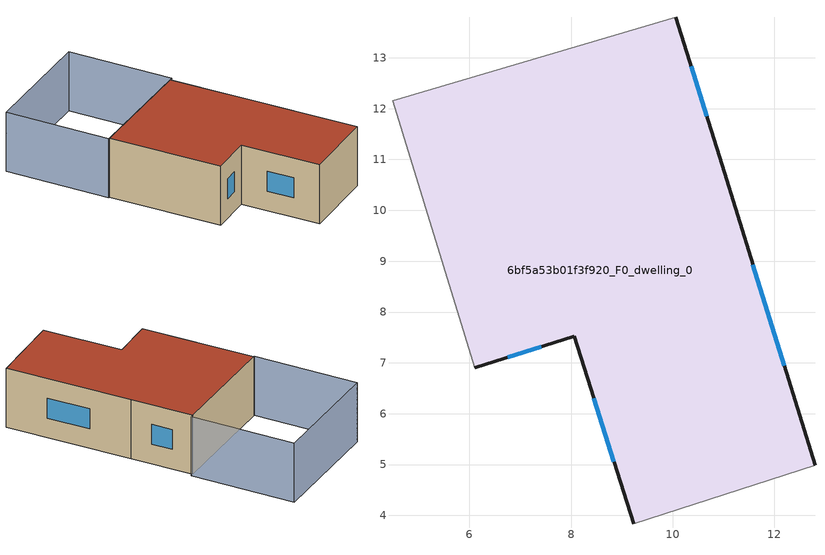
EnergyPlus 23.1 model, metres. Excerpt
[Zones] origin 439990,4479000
6bf5a53b01f3f920_F0_dwelling_0
 floor ground (EU_floor_Construction): 10.06,13.8 10.97,10.89 12.8,4.99 9.23,3.83 8.06,7.52 6.11,6.91 4.49,12.16 z0
 wall outside (EU_wall_Construction): 12.8,4.99 10.97,10.89 10.06,13.8 / 6.11,6.91 8.06,7.52 9.23,3.83 z0:3
 wall adiabatic (EU_wall_Construction): 10.06,13.8 4.49,12.16 6.11,6.91 / 9.23,3.83 12.8,4.99 z0:3
 window (EU_Window_Construction): 10.67,11.85 10.36,12.84 / 12.19,6.94 11.58,8.93 / 8.45,6.3 8.84,5.05 / 6.76,7.11 7.41,7.32 z0.99:2.01
 roof outside (EU_roof_Construction): 12.8,4.99 10.97,10.89 10.06,13.8 4.49,12.16 6.11,6.91 8.06,7.52 9.23,3.83 z3
shading: 10.21,13.85 4.43,12.14 / 4.43,12.14 2.98,17.05 / 2.98,17.05 8.77,18.75 / 8.77,18.75 10.21,13.85 z0:3
[Building]
EU S2 Campaign: North Axis=0; Terrain=City; Solar Distribution=FullExterior
[Site:Location]
Madrid: Latitude=40.5; Longitude=-3.5; Time Zone=1; Elevation=609
[SizingPeriod:WeatherFileDays]
AnnualSizingPeriod: Begin Month=1; Begin Day of Month=1; End Month=12; End Day of Month=31; Day of Week for Start Day=Monday; Use Weather File Daylight Saving Period=No; Use Weather File Rain and Snow Indicators=No
[MATERIAL]
EU_InternalMass_Material: Roughness=MediumRough; Thickness=0.1; Conductivity=1; Density=1800; Specific Heat=900; Thermal Absorptance=0.9; Solar Absorptance=0.7; Visible Absorptance=0.7
[MATERIAL:NOMASS] Roughness=MediumRough; Thermal Absorptance=0.9; Solar Absorptance=0.7; Visible Absorptance=0.7
Name | Thermal Resistance
EU_wall_NoMass | 0.609216
EU_roof_NoMass | 0.513268
EU_floor_NoMass | 0.568163
[WINDOWMATERIAL:SIMPLEGLAZINGSYSTEM]
EU_Window_SimpleGlazing: UFactor=5.50606; Solar Heat Gain Coefficient=0.85; Visible Transmittance=0.85
[CONSTRUCTION]
EU_wall_Construction: EU_wall_NoMass
EU_roof_Construction: EU_roof_NoMass
EU_floor_Construction: EU_floor_NoMass
EU_Window_Construction: EU_Window_SimpleGlazing
EU_InternalMass_Construction: EU_InternalMass_Material
[ZONE]
6bf5a53b01f3f920_F0_dwelling_0: Type=1; Multiplier=1; Ceiling Height=autocalculate; Volume=138.566; Floor Area=autocalculate; Part of Total Floor Area=Yes
[INTERNALMASS]
6bf5a53b01f3f920_F0_dwelling_0_EU_InternalMass: Construction=EU_InternalMass_Construction; Zone or ZoneList=6bf5a53b01f3f920_F0_dwelling_0; Surface Area=46.1887
[OTHEREQUIPMENT]
EU_Step8_InternalGain_6bf5a53b01f3f920_F0_dwelling_0_f000: Fuel Type=Electricity; Zone or ZoneList or Space or SpaceList=6bf5a53b01f3f920_F0_dwelling_0; Schedule=EU_Step8_GainSchedule_6bf5a53b01f3f920_F0_dwelling_0_f000; Design Level Calculation Method=Watts/Area; Power per Zone Floor Area=1; Fraction Latent=0; Fraction Radiant=0; Fraction Lost=0; Carbon Dioxide Generation Rate=0; EndUse Subcategory=EU_Step8_InternalGains
[ZONEVENTILATION:DESIGNFLOWRATE]
EU_ConstantAir_6bf5a53b01f3f920_F0_dwelling_0: Zone or ZoneList or Space or SpaceList=6bf5a53b01f3f920_F0_dwelling_0; Schedule=EU_AlwaysOn; Design Flow Rate Calculation Method=AirChanges/Hour; Air Changes per Hour=0.752966; Ventilation Type=Natural; Fan Pressure Rise=0; Fan Total Efficiency=1; Constant Term Coefficient=1; Temperature Term Coefficient=0; Velocity Term Coefficient=0; Velocity Squared Term Coefficient=0; Minimum Indoor Temperature=-100; Maximum Indoor Temperature=100; Delta Temperature=-100; Minimum Outdoor Temperature=-100; Maximum Outdoor Temperature=100; Maximum Wind Speed=40
[HVACTEMPLATE:THERMOSTAT]
EU_HeatOnly_6bf5a53b01f3f920_F0_dwelling_0: Constant Heating Setpoint=20; Constant Cooling Setpoint=50
[HVACTEMPLATE:ZONE:IDEALLOADSAIRSYSTEM]
6bf5a53b01f3f920_F0_dwelling_0: Template Thermostat=EU_HeatOnly_6bf5a53b01f3f920_F0_dwelling_0; System Availability Schedule=EU_AlwaysOn; Maximum Heating Supply Air Temperature=50; Minimum Cooling Supply Air Temperature=13; Maximum Heating Supply Air Humidity Ratio=0.0156; Minimum Cooling Supply Air Humidity Ratio=0.0077; Heating Limit=NoLimit; Cooling Limit=NoLimit; Heating Availability Schedule=EU_AlwaysOn; Cooling Availability Schedule=EU_CoolingOff; Dehumidification Control Type=ConstantSensibleHeatRatio; Cooling Sensible Heat Ratio=0.7; Dehumidification Setpoint=60; Humidification Control Type=None; Humidification Setpoint=30; Outdoor Air Method=None; Outdoor Air Flow Rate per Person=0.00944; Outdoor Air Flow Rate per Zone Floor Area=0; Outdoor Air Flow Rate per Zone=0; Demand Controlled Ventilation Type=None; Outdoor Air Economizer Type=NoEconomizer; Heat Recovery Type=None; Sensible Heat Recovery Effectiveness=0.7; Latent Heat Recovery Effectiveness=0.65
[SIZING:ZONE]
6bf5a53b01f3f920_F0_dwelling_0: Zone Cooling Design Supply Air Temperature Input Method=SupplyAirTemperature; Zone Cooling Design Supply Air Temperature=13; Zone Heating Design Supply Air Temperature Input Method=SupplyAirTemperature; Zone Heating Design Supply Air Temperature=50; Zone Cooling Design Supply Air Humidity Ratio=0.008; Zone Heating Design Supply Air Humidity Ratio=0.008; Cooling Design Air Flow Method=DesignDay; Cooling Design Air Flow Rate=0; Cooling Minimum Air Flow per Zone Floor Area=0.000762; Cooling Minimum Air Flow=0; Cooling Minimum Air Flow Fraction=0.2; Heating Design Air Flow Method=DesignDay; Heating Design Air Flow Rate=0; Heating Maximum Air Flow per Zone Floor Area=0.002032; Heating Maximum Air Flow=0.141576; Heating Maximum Air Flow Fraction=0.3; Account for Dedicated Outdoor Air System=No; Dedicated Outdoor Air System Control Strategy=NeutralSupplyAir; Dedicated Outdoor Air Low Setpoint Temperature for Design=autosize; Dedicated Outdoor Air High Setpoint Temperature for Design=autosize; Zone Load Sizing Method=Sensible Load Only No Latent Load; Zone Latent Cooling Design Supply Air Humidity Ratio Input Method=HumidityRatioDifference; Zone Cooling Design Supply Air Humidity Ratio Difference=0.005; Zone Latent Heating Design Supply Air Humidity Ratio Input Method=HumidityRatioDifference; Zone Humidification Design Supply Air Humidity Ratio Difference=0.005
[SCHEDULE:CONSTANT]
Name | Hourly Value
EU_AlwaysOn | 1
EU_CoolingOff | 0
[SCHEDULE:FILE]
EU_Step8_GainSchedule_6bf5a53b01f3f920_F0_dwelling_0_f000: File=../../schedules/6bf5a53b01f3f920/6bf5a53b01f3f920_F0_dwelling_0_f000_gain.csv; Column Number=1; Rows to Skip at Top=0; Number of Hours of Data=8760; Column Separator=Comma; Interpolate to Timestep=No; Minutes per Item=60; Adjust Schedule for Daylight Savings=Yes
